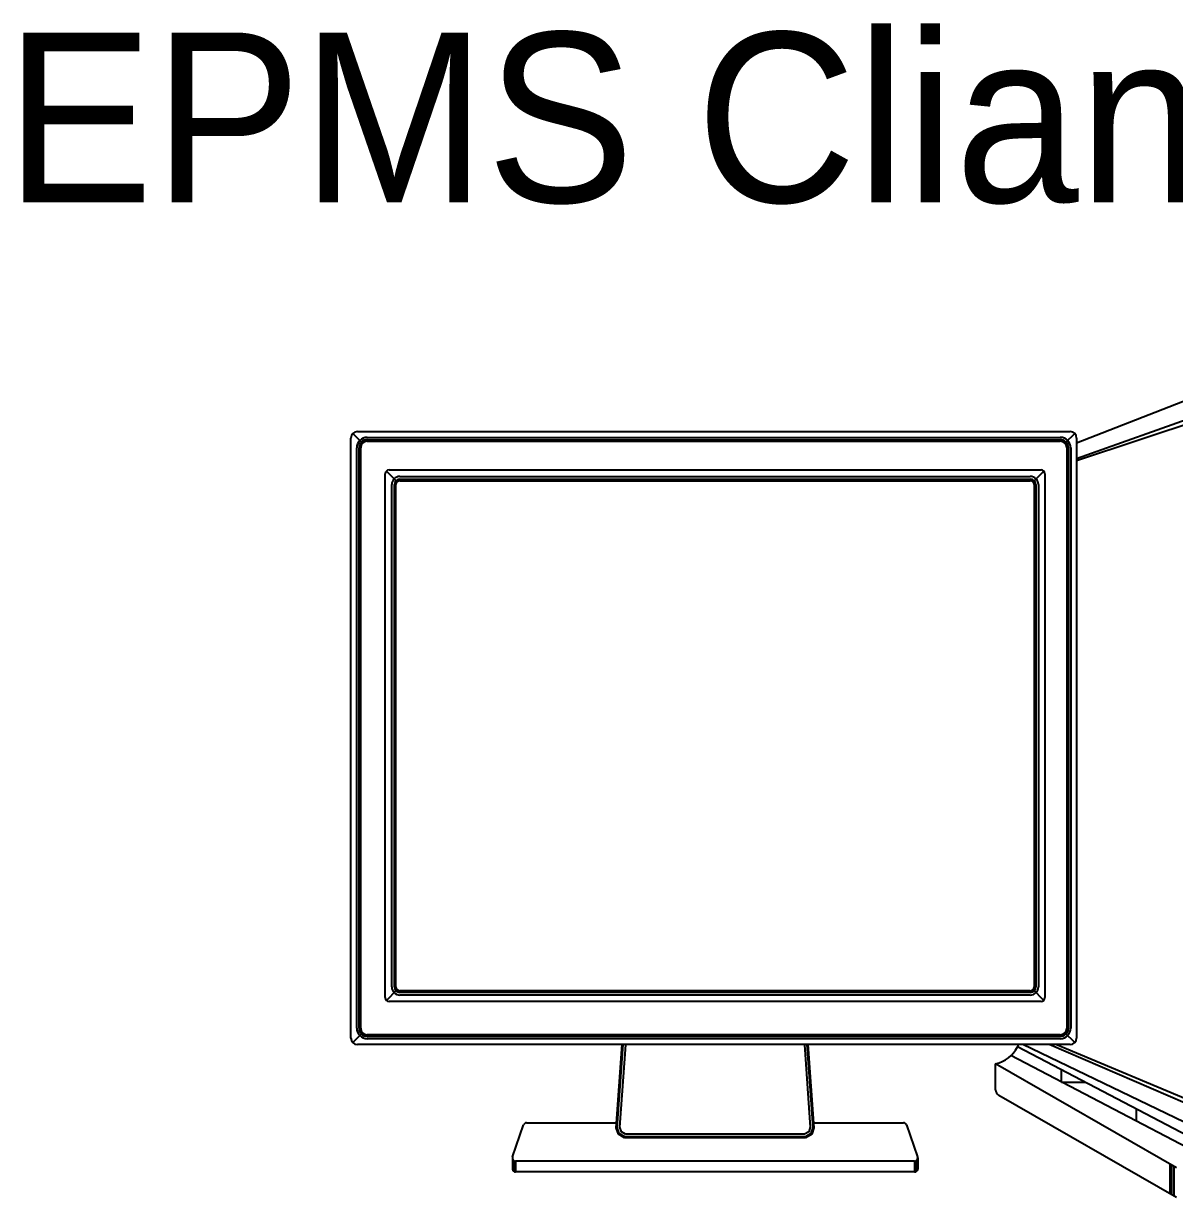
# Model space of a CAD drawing. Header units: millimetres. Extents: x 89450 to 753248, y -530175 to 1209785.
# Drawn here: x 444786 to 446607, y -102889 to -101033 of the extents above; entities that cross this region are included whole.
import ezdxf
from ezdxf.enums import TextEntityAlignment as Align

# ---------------------------------------------------------------- set-up
doc = ezdxf.new("R2010")
doc.units = ezdxf.units.MM
doc.header["$LTSCALE"] = 150
doc.styles.add('ELEC', font='')
doc.styles.get('ELEC').set_extended_font_data('Dotum')

msp = doc.modelspace()

# ---------------------------------------------------------------- linework, layer by layer
at = {"color": 0}
for p, q in [((446735, -101585.9), (446451.7, -101697)), ((446695.4, -101634.6), (446451.7, -101721.5)), ((446695.6, -101643.5), (446451.7, -101724.8)), ((445304, -102637.1), (445304, -101688.7)), ((445307, -101681.4), (445322.5, -101696.9)), ((445314.3, -101678.4), (446441.4, -101678.4)), ((445329.8, -101687.7), (446425.9, -101687.7)), ((445329.8, -101691.3), (446425.9, -101691.3)), ((445329.8, -101693.9), (446425.9, -101693.9)), ((446448.7, -101681.4), (446433.2, -101696.9)), ((446451.7, -101688.7), (446451.7, -102637.1)), ((445313.3, -102621.6), (445313.3, -101704.2)), ((445316.9, -102621.6), (445316.9, -101704.2)), ((445319.5, -102621.6), (445319.5, -101704.2)), ((446436.3, -101704.2), (446436.3, -102621.6)), ((446438.8, -101704.2), (446438.8, -102621.6)), ((446442.4, -101704.2), (446442.4, -102621.6)), ((445358.3, -102573.2), (445358.3, -101745.3)), ((445360.1, -101740.9), (445377.2, -101757.9)), ((445360.1, -101740.9), (445377.2, -101757.9)), ((445364.5, -101739.1), (446395.4, -101739.1)), ((445381.5, -101749.4), (446378.4, -101749.4)), ((446399.8, -101740.9), (446382.8, -101757.9)), ((446399.8, -101740.9), (446382.8, -101757.9)), ((446401.6, -101745.3), (446401.6, -102573.2)), ((445368.6, -102556.2), (445368.6, -101762.3)), ((445372.8, -102556.2), (445372.8, -101762.3)), ((445375.3, -102556.2), (445375.3, -101762.3)), ((445381.5, -101753.5), (446378.4, -101753.5)), ((445381.5, -101756.1), (446378.4, -101756.1)), ((446384.6, -101762.3), (446384.6, -102556.2)), ((446387.2, -101762.3), (446387.2, -102556.2)), ((446391.3, -101762.3), (446391.3, -102556.2)), ((445360.1, -102577.6), (445377.2, -102560.6)), ((445360.1, -102577.6), (445377.2, -102560.6)), ((446378.4, -102562.4), (445381.5, -102562.4)), ((446378.4, -102565), (445381.5, -102565)), ((446399.8, -102577.6), (446382.8, -102560.6)), ((446399.8, -102577.6), (446382.8, -102560.6)), ((446395.4, -102579.4), (445364.5, -102579.4)), ((446378.4, -102569.1), (445381.5, -102569.1)), ((445307, -102644.4), (445322.5, -102628.9)), ((446425.9, -102631.9), (445329.8, -102631.9)), ((446425.9, -102634.5), (445329.8, -102634.5)), ((446425.9, -102638.1), (445329.8, -102638.1)), ((446448.7, -102644.4), (446433.2, -102628.9)), ((446441.4, -102647.4), (445314.3, -102647.4)), ((445723.6, -102778.8), (445733.1, -102647.4)), ((445725.2, -102778.6), (445734.6, -102647.5)), ((445729.4, -102778.1), (445738.7, -102647.8)), ((446021.2, -102647.8), (446030.6, -102778.1)), ((446025.3, -102647.5), (446034.8, -102778.6)), ((446026.9, -102647.4), (446036.3, -102778.8)), ((446675.9, -102817.2), (446358.3, -102651.2)), ((446728, -102821.5), (446366.5, -102647.4)), ((446704.1, -102775.1), (446408.5, -102647.4)), ((446699.5, -102764.9), (446418.8, -102647.4)), ((446323.5, -102718.8), (446323.5, -102678.1)), ((446609.9, -102842.5), (446323.5, -102678.1)), ((446662.7, -102829.5), (446347.9, -102664.9)), ((446428, -102706.7), (446428, -102687.6)), ((446428, -102706.7), (446464.5, -102706.7)), ((446609.9, -102889.2), (446328.7, -102727.7)), ((446546.6, -102768.7), (446546.6, -102749.7)), ((445582, -102771.1), (445724.2, -102771.1)), ((446035.8, -102771.1), (446178, -102771.1)), ((445559.7, -102824.9), (445577.1, -102774.5)), ((445727, -102789), (445723.6, -102778.8)), ((445728.3, -102788), (445725.2, -102778.6)), ((445736.8, -102794.8), (445727, -102789)), ((445737.2, -102793.3), (445728.3, -102788)), ((445731.8, -102785.2), (445729.4, -102778.1)), ((445738.3, -102789.1), (445731.8, -102785.2)), ((446021.6, -102789.1), (445738.3, -102789.1)), ((446028.2, -102785.2), (446021.6, -102789.1)), ((446031.6, -102788), (446022.8, -102793.3)), ((446032.9, -102789), (446023.2, -102794.8)), ((446030.6, -102778.1), (446028.2, -102785.2)), ((446034.8, -102778.6), (446031.6, -102788)), ((446036.3, -102778.8), (446032.9, -102789)), ((446182.9, -102774.5), (446200.3, -102824.9)), ((446023.2, -102794.8), (445736.8, -102794.8)), ((446022.8, -102793.3), (445737.2, -102793.3)), ((445559.4, -102826.5), (445559.4, -102844.6)), ((446200.6, -102826.5), (446200.6, -102844.6)), ((445559.9, -102828.8), (445559.9, -102845.9)), ((445560.9, -102830.2), (445560.9, -102847.3)), ((445563.1, -102831.5), (445563.1, -102848.5)), ((445564, -102831.7), (445564, -102848.8)), ((445564.5, -102831.7), (445564.5, -102848.8)), ((445887.7, -102831.7), (445564.5, -102831.7)), ((446195.4, -102831.7), (445887.7, -102831.7)), ((446195.4, -102831.7), (446195.4, -102848.8)), ((446195.9, -102831.7), (446195.9, -102848.8)), ((446196.9, -102831.5), (446196.9, -102848.5)), ((446199, -102830.2), (446199, -102847.3)), ((446200.1, -102828.8), (446200.1, -102845.9)), ((446599.4, -102836.5), (446599.4, -102883.2)), ((446601.6, -102837.7), (446601.6, -102884.4)), ((446605.5, -102840), (446605.5, -102886.7)), ((446195.4, -102848.8), (445564.5, -102848.8))]:
    msp.add_line(p, q, dxfattribs=at)
for centre, radius, start, end in [((445314.3, -101688.7), 10.3, 90, 180), ((445329.8, -101704.2), 16.5, 90, 180), ((445329.8, -101704.2), 12.9, 90, 180), ((445329.8, -101704.2), 10.3, 90, 180), ((446425.9, -101704.2), 16.5, 0, 90), ((446425.9, -101704.2), 12.9, 0, 90), ((446425.9, -101704.2), 10.3, 0, 90), ((446441.4, -101688.7), 10.3, 0, 90), ((445364.5, -101745.3), 6.19, 90, 180), ((445381.5, -101762.3), 12.9, 90, 180), ((446378.4, -101762.3), 12.9, 0, 90), ((446395.4, -101745.3), 6.19, 0, 90), ((445381.5, -101762.3), 8.76, 90, 180), ((445381.5, -101762.3), 6.19, 90, 180), ((446378.4, -101762.3), 8.76, 0, 90), ((446378.4, -101762.3), 6.19, 0, 90), ((445381.5, -102556.2), 12.9, 180, 270), ((445381.5, -102556.2), 8.76, 180, 270), ((445381.5, -102556.2), 6.19, 180, 270), ((446378.4, -102556.2), 6.19, 270, 0), ((446378.4, -102556.2), 8.76, 270, 0), ((446378.4, -102556.2), 12.9, 270, 0), ((445364.5, -102573.2), 6.19, 180, 270), ((446395.4, -102573.2), 6.19, 270, 0), ((445329.8, -102621.6), 16.5, 180, 270), ((445329.8, -102621.6), 12.9, 180, 270), ((445329.8, -102621.6), 10.3, 180, 270), ((446425.9, -102621.6), 10.3, 270, 0), ((446425.9, -102621.6), 12.9, 270, 0), ((446425.9, -102621.6), 16.5, 270, 0), ((445314.3, -102637.1), 10.3, 180, 270), ((446441.4, -102637.1), 10.3, 270, 0), ((446311.5, -102626.7), 52.8, 283.1397, 332.3259), ((446333.2, -102639.9), 27.5, 335.7371, 344.1358), ((446333.8, -102718.8), 10.3, 180, 240.1404), ((445582, -102776.2), 5.16, 90, 160.9011), ((446178, -102776.2), 5.16, 19.0989, 90), ((445564.5, -102826.5), 5.16, 160.9011, 270), ((446195.4, -102826.5), 5.16, 270, 19.0989), ((445564.7, -102843.4), 5.43, 192.6585, 268.5375), ((446195.3, -102843.4), 5.43, 271.4625, 347.3415)]:
    msp.add_arc(centre, radius, start, end, dxfattribs=at)

# ---------------------------------------------------------------- texts
at = {"color": 0, "style": 'ELEC'}
msp.add_text('EPMS Clian PC B', height=268.377, dxfattribs=at).set_placement((446162.2, -101181.9), align=Align.MIDDLE_CENTER)

doc.saveas('drawing.dxf')
